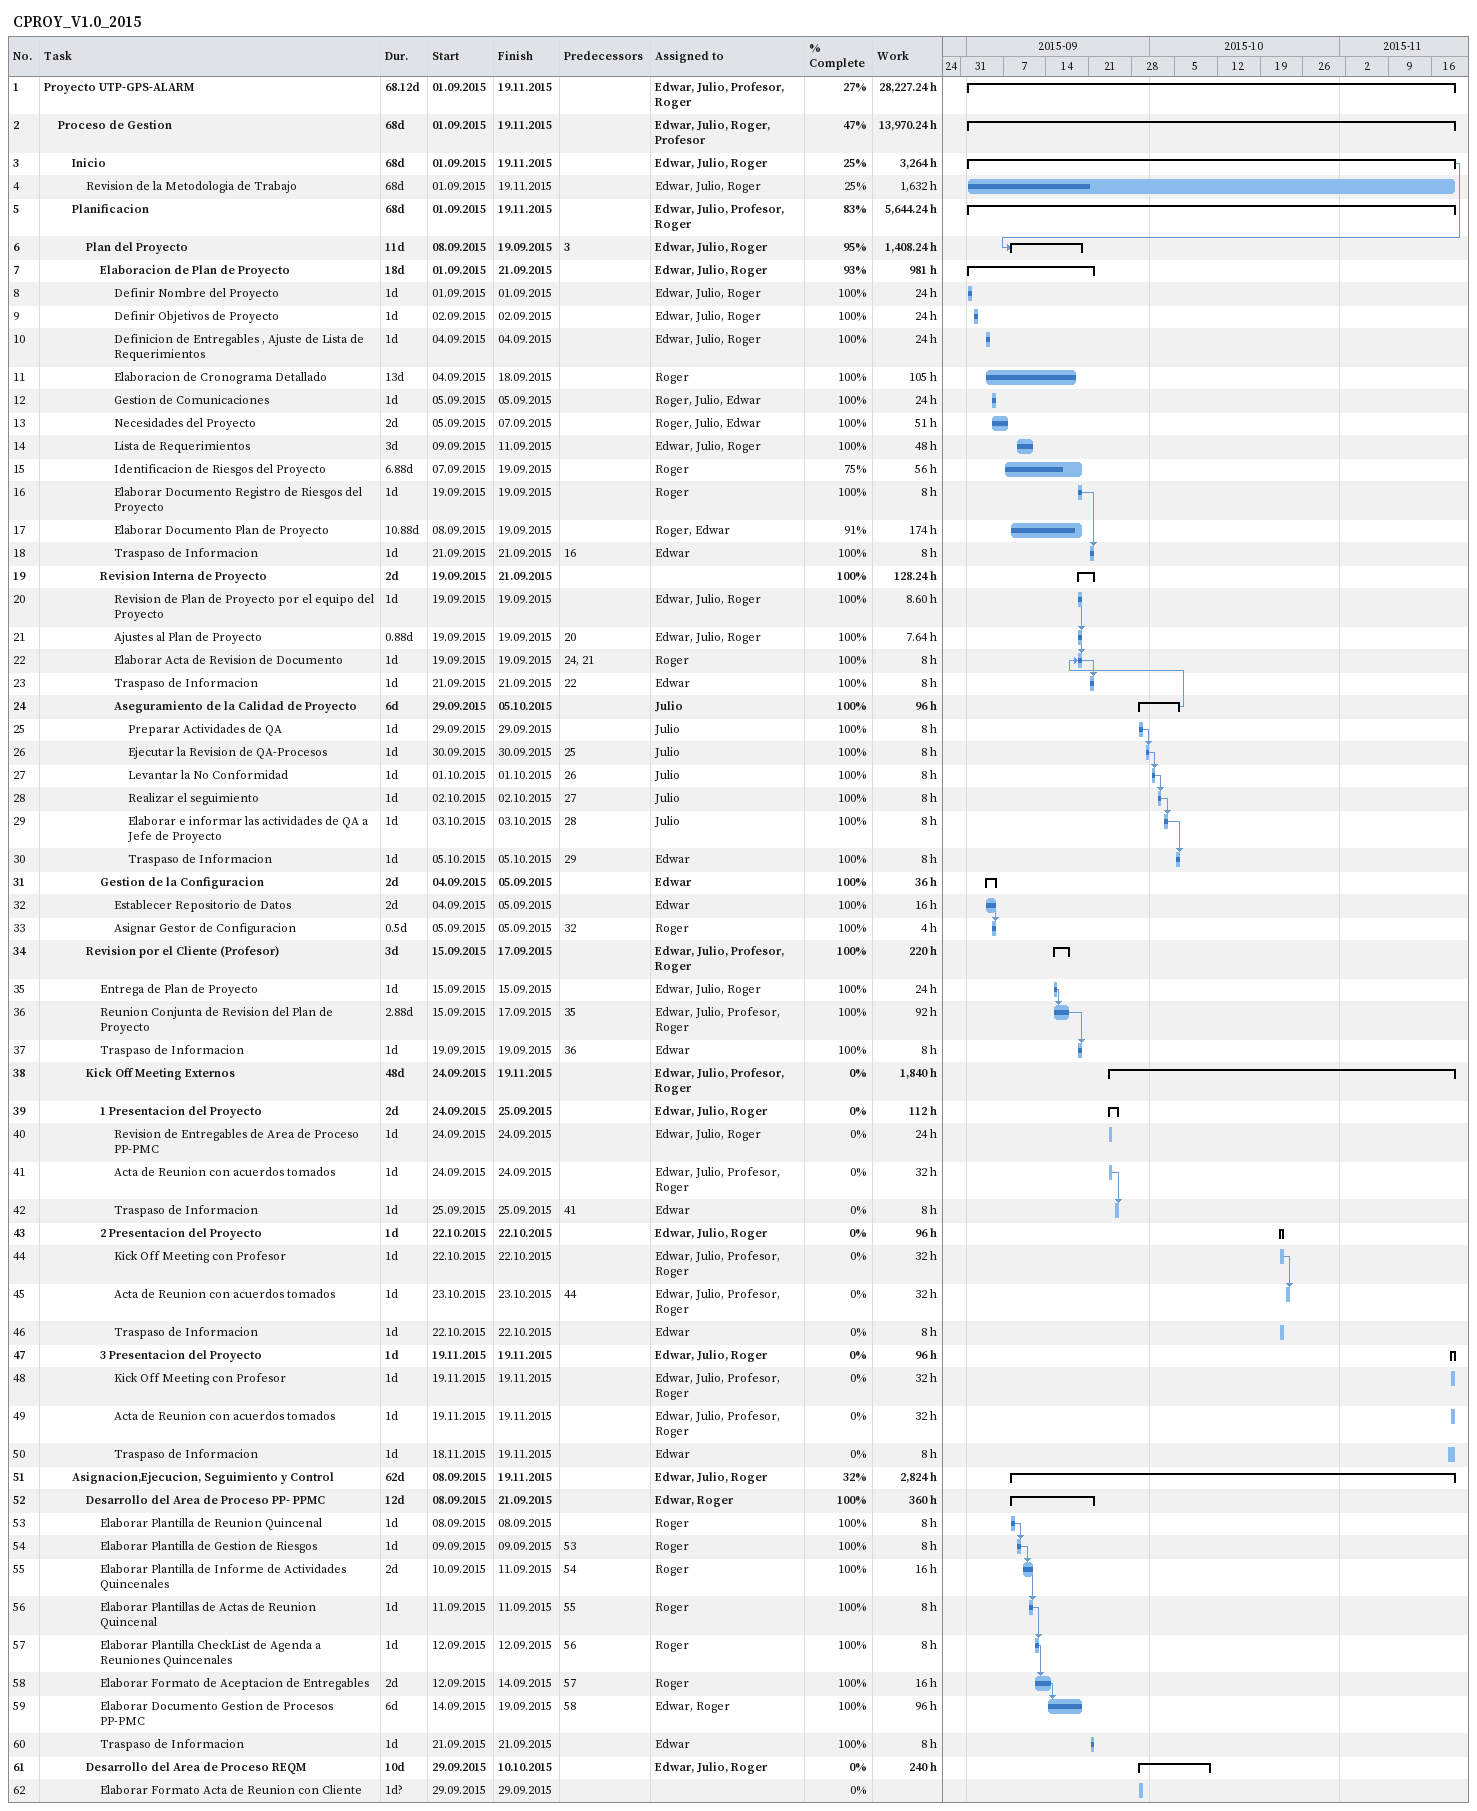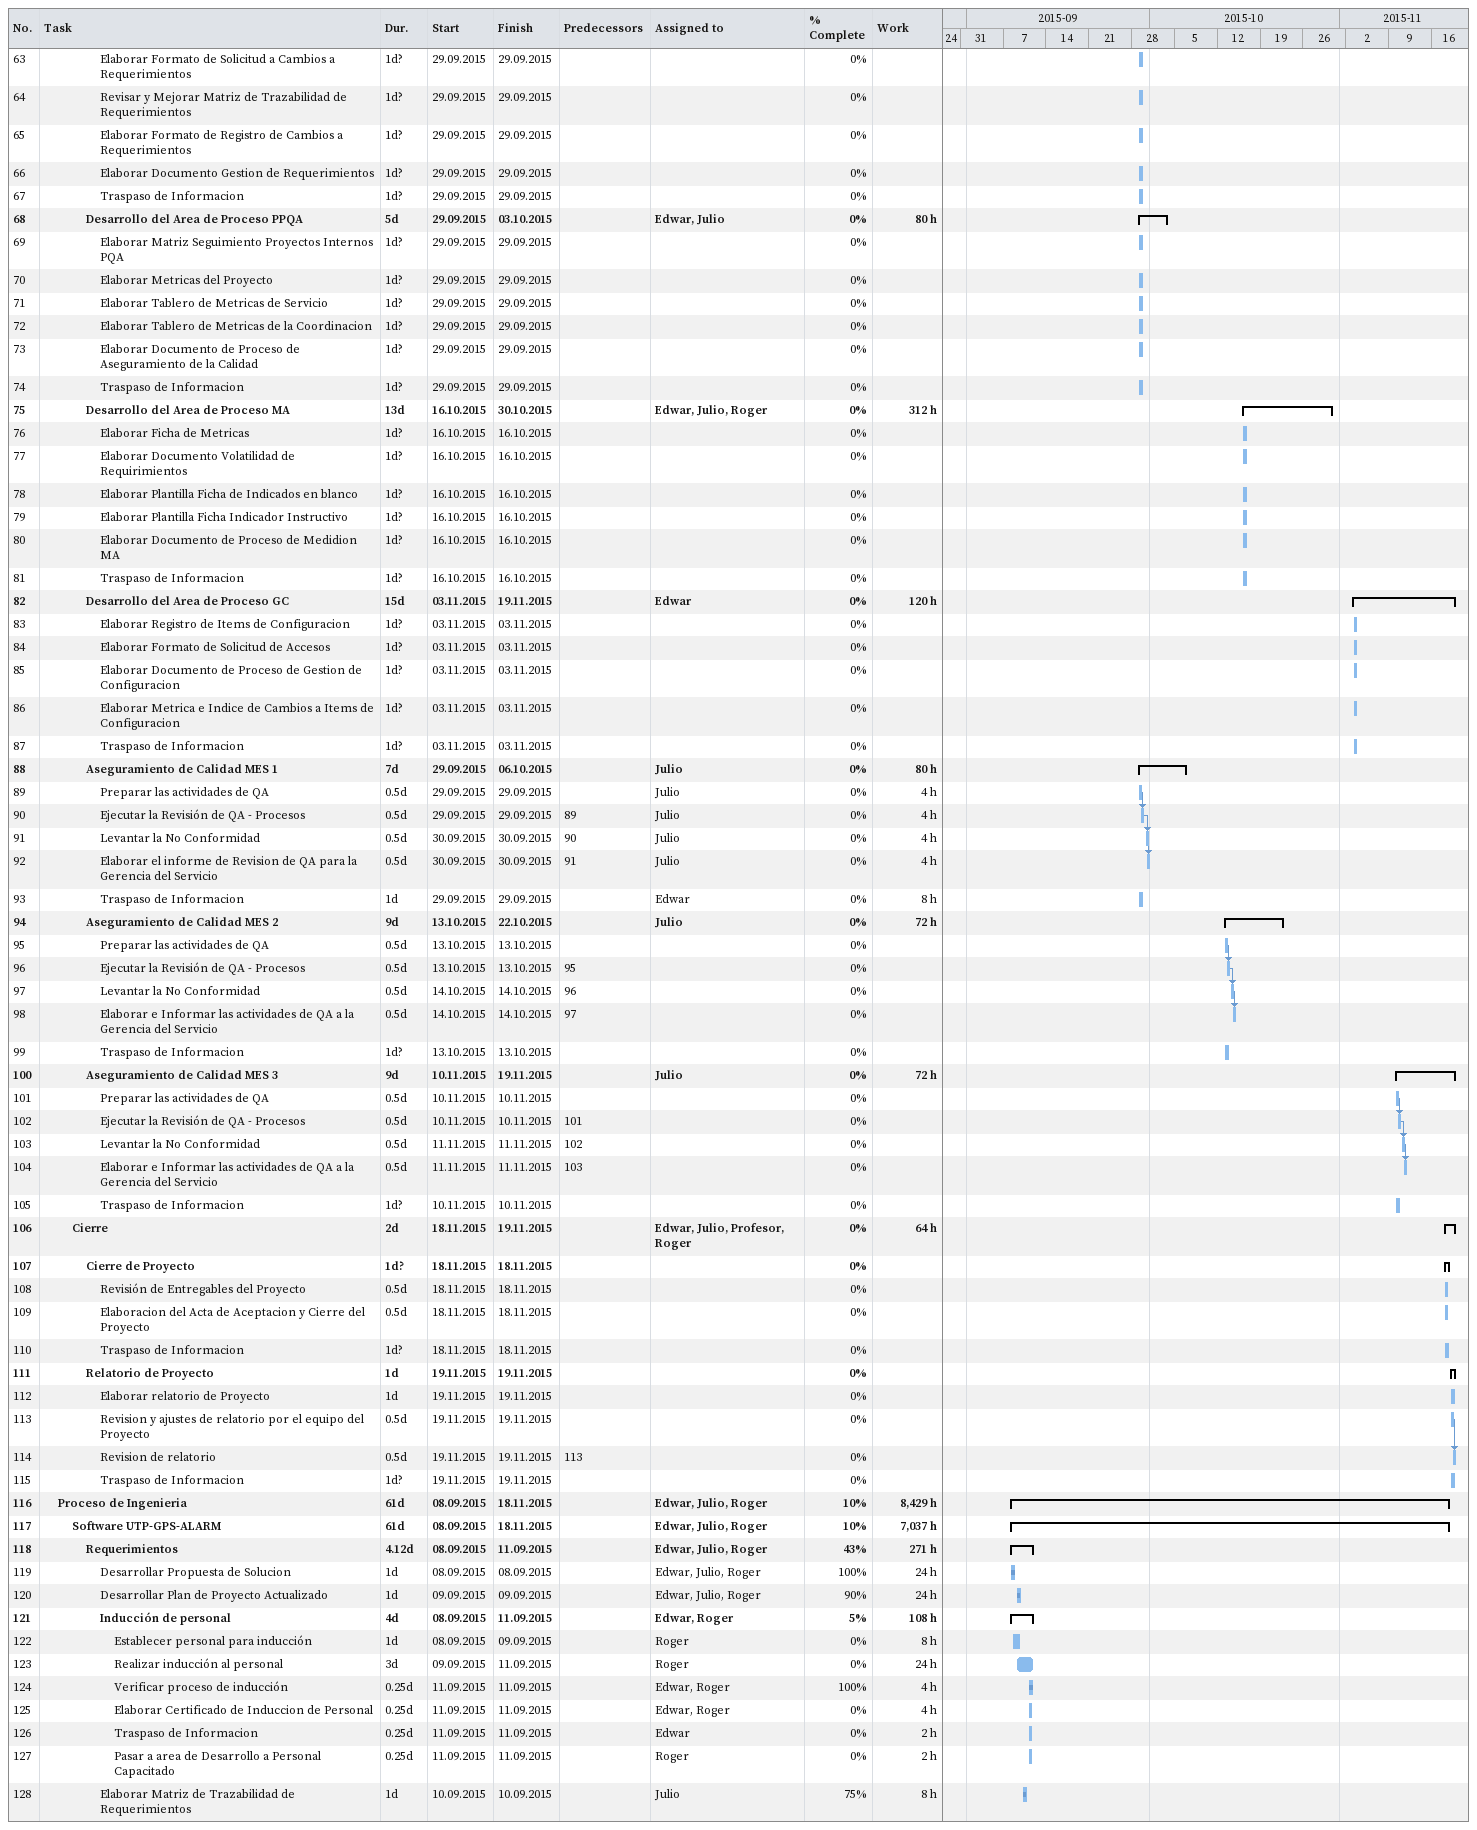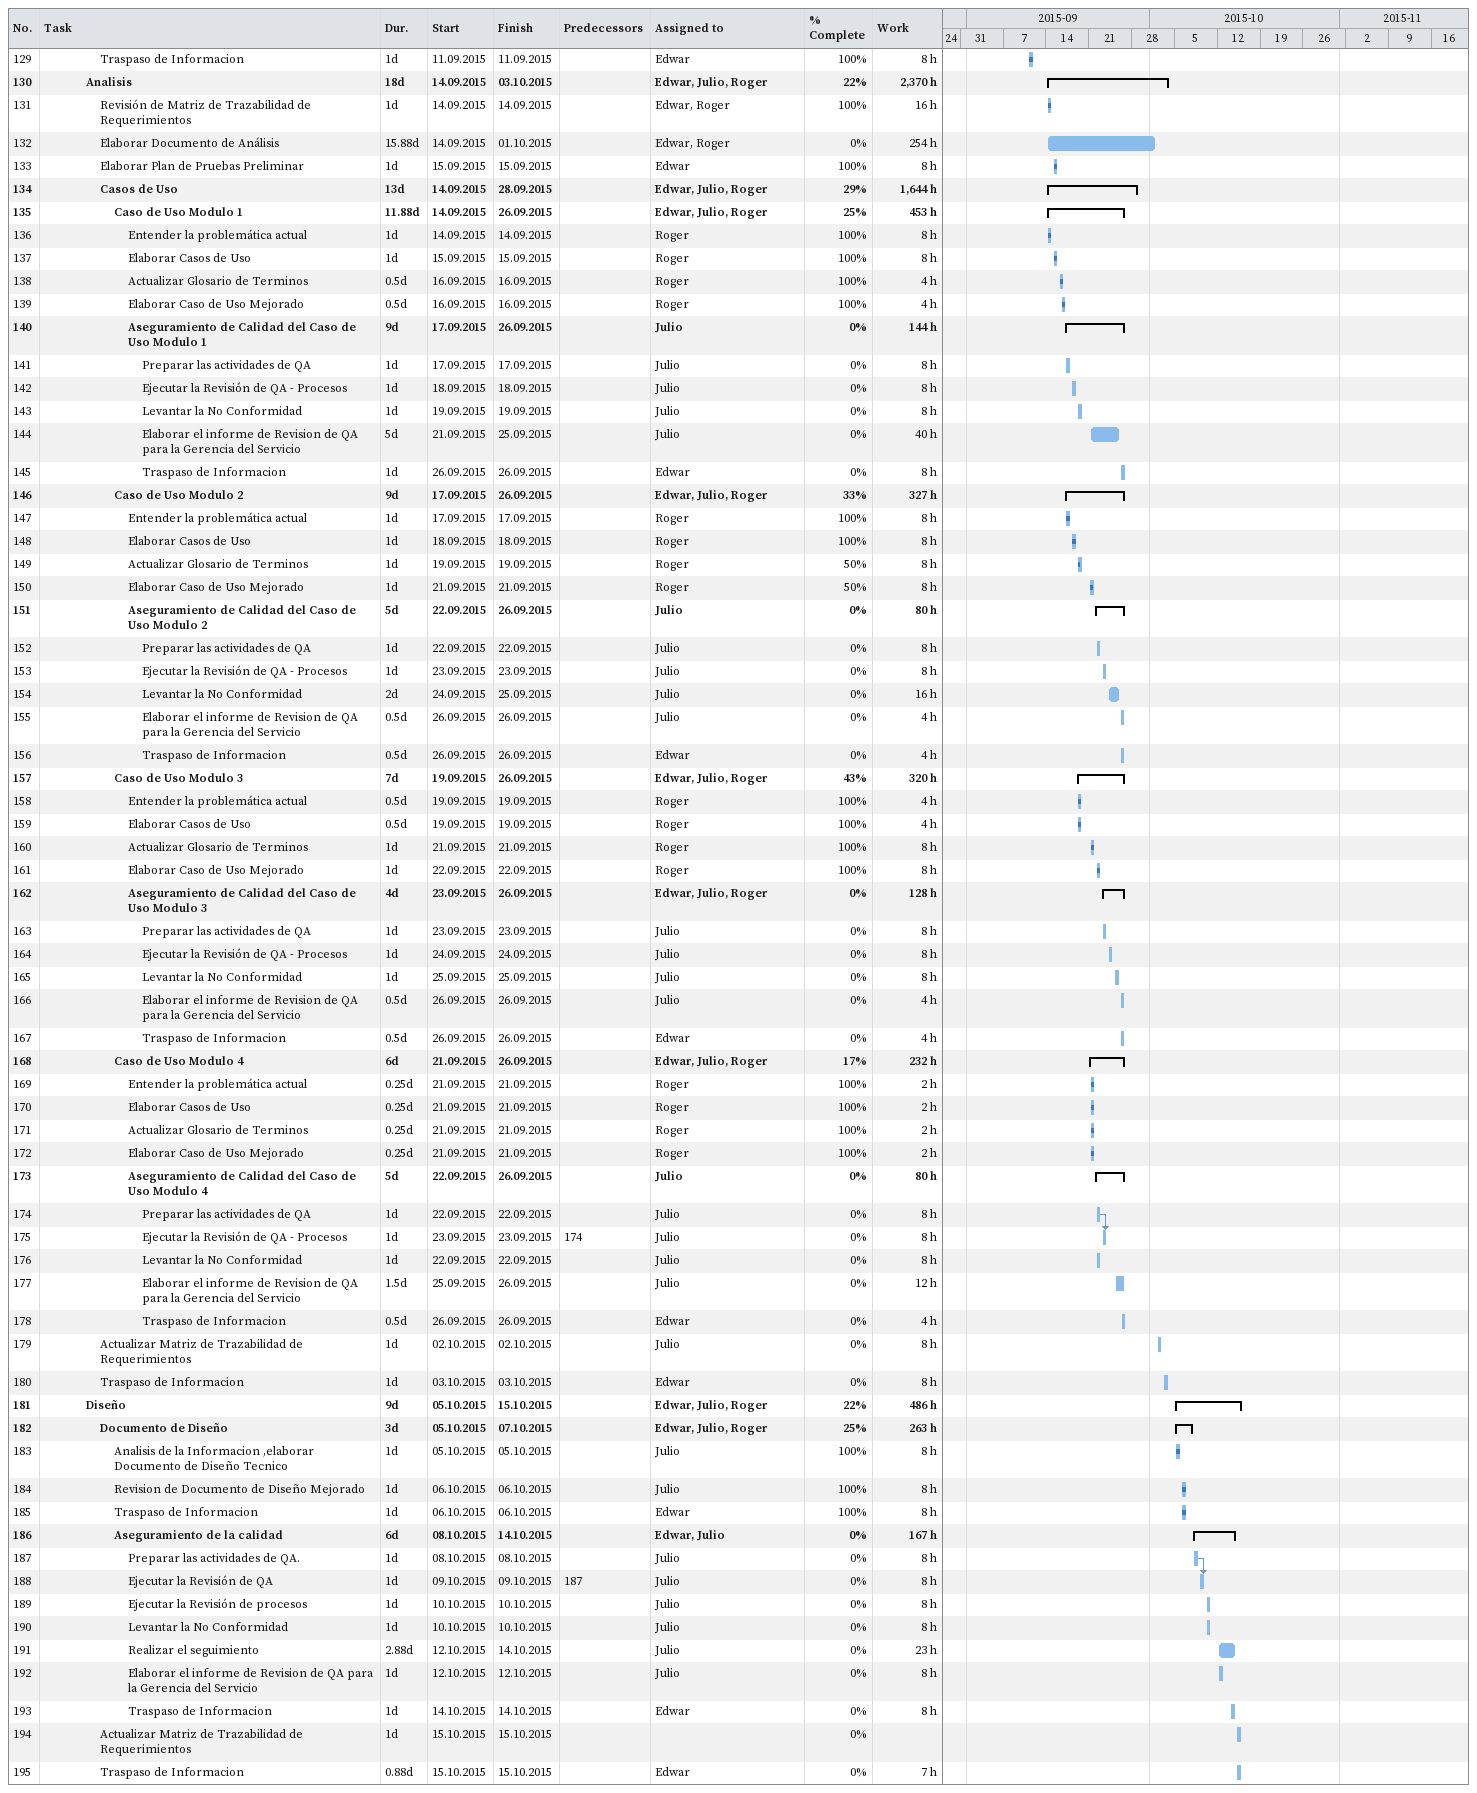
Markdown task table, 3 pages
CPROY_V1.0_2015

| ID | Level | Task | Duration | Start | Finish | Predecessors | Resources | % complete | Work (h) |
|---|---|---|---|---|---|---|---|---|---|
| 1 | 1 | **Proyecto UTP-GPS-ALARM** | 68.12d | 2015-09-01 | 2015-11-19 |  | Edwar, Julio, Profesor, Roger | 27 | 28227.24 |
| 2 | 2 | **Proceso de Gestion** | 68d | 2015-09-01 | 2015-11-19 |  | Edwar, Julio, Roger, Profesor | 47 | 13970.24 |
| 3 | 3 | **Inicio** | 68d | 2015-09-01 | 2015-11-19 |  | Edwar, Julio, Roger | 25 | 3264 |
| 4 | 4 | Revision de la Metodologia de Trabajo | 68d | 2015-09-01 | 2015-11-19 |  | Edwar, Julio, Roger | 25 | 1632 |
| 5 | 3 | **Planificacion** | 68d | 2015-09-01 | 2015-11-19 |  | Edwar, Julio, Profesor, Roger | 83 | 5644.24 |
| 6 | 4 | **Plan del Proyecto** | 11d | 2015-09-08 | 2015-09-19 | 3 | Edwar, Julio, Roger | 95 | 1408.24 |
| 7 | 5 | **Elaboracion de Plan de Proyecto** | 18d | 2015-09-01 | 2015-09-21 |  | Edwar, Julio, Roger | 93 | 981 |
| 8 | 6 | Definir Nombre del Proyecto | 1d | 2015-09-01 | 2015-09-01 |  | Edwar, Julio, Roger | 100 | 24 |
| 9 | 6 | Definir Objetivos de Proyecto | 1d | 2015-09-02 | 2015-09-02 |  | Edwar, Julio, Roger | 100 | 24 |
| 10 | 6 | Definicion de Entregables , Ajuste de Lista de Requerimientos | 1d | 2015-09-04 | 2015-09-04 |  | Edwar, Julio, Roger | 100 | 24 |
| 11 | 6 | Elaboracion de Cronograma Detallado | 13d | 2015-09-04 | 2015-09-18 |  | Roger | 100 | 105 |
| 12 | 6 | Gestion de Comunicaciones | 1d | 2015-09-05 | 2015-09-05 |  | Roger, Julio, Edwar | 100 | 24 |
| 13 | 6 | Necesidades del Proyecto | 2d | 2015-09-05 | 2015-09-07 |  | Roger, Julio, Edwar | 100 | 51 |
| 14 | 6 | Lista de Requerimientos | 3d | 2015-09-09 | 2015-09-11 |  | Edwar, Julio, Roger | 100 | 48 |
| 15 | 6 | Identificacion de Riesgos del Proyecto | 6.88d | 2015-09-07 | 2015-09-19 |  | Roger | 75 | 56 |
| 16 | 6 | Elaborar Documento Registro de Riesgos del Proyecto | 1d | 2015-09-19 | 2015-09-19 |  | Roger | 100 | 8 |
| 17 | 6 | Elaborar Documento Plan de Proyecto | 10.88d | 2015-09-08 | 2015-09-19 |  | Roger, Edwar | 91 | 174 |
| 18 | 6 | Traspaso de Informacion | 1d | 2015-09-21 | 2015-09-21 | 16 | Edwar | 100 | 8 |
| 19 | 5 | **Revision Interna de Proyecto** | 2d | 2015-09-19 | 2015-09-21 |  |  | 100 | 128.24 |
| 20 | 6 | Revision de Plan de Proyecto por el equipo del Proyecto | 1d | 2015-09-19 | 2015-09-19 |  | Edwar, Julio, Roger | 100 | 8.60 |
| 21 | 6 | Ajustes al Plan de Proyecto | 0.88d | 2015-09-19 | 2015-09-19 | 20 | Edwar, Julio, Roger | 100 | 7.64 |
| 22 | 6 | Elaborar Acta de Revision de Documento | 1d | 2015-09-19 | 2015-09-19 | 24, 21 | Roger | 100 | 8 |
| 23 | 6 | Traspaso de Informacion | 1d | 2015-09-21 | 2015-09-21 | 22 | Edwar | 100 | 8 |
| 24 | 6 | **Aseguramiento de la Calidad de Proyecto** | 6d | 2015-09-29 | 2015-10-05 |  | Julio | 100 | 96 |
| 25 | 7 | Preparar Actividades de QA | 1d | 2015-09-29 | 2015-09-29 |  | Julio | 100 | 8 |
| 26 | 7 | Ejecutar la Revision de QA-Procesos | 1d | 2015-09-30 | 2015-09-30 | 25 | Julio | 100 | 8 |
| 27 | 7 | Levantar la No Conformidad | 1d | 2015-10-01 | 2015-10-01 | 26 | Julio | 100 | 8 |
| 28 | 7 | Realizar el seguimiento | 1d | 2015-10-02 | 2015-10-02 | 27 | Julio | 100 | 8 |
| 29 | 7 | Elaborar e informar las actividades de QA a Jefe de Proyecto | 1d | 2015-10-03 | 2015-10-03 | 28 | Julio | 100 | 8 |
| 30 | 7 | Traspaso de Informacion | 1d | 2015-10-05 | 2015-10-05 | 29 | Edwar | 100 | 8 |
| 31 | 5 | **Gestion de la Configuracion** | 2d | 2015-09-04 | 2015-09-05 |  | Edwar | 100 | 36 |
| 32 | 6 | Establecer Repositorio de Datos | 2d | 2015-09-04 | 2015-09-05 |  | Edwar | 100 | 16 |
| 33 | 6 | Asignar Gestor de Configuracion | 0.5d | 2015-09-05 | 2015-09-05 | 32 | Roger | 100 | 4 |
| 34 | 4 | **Revision por el Cliente (Profesor)** | 3d | 2015-09-15 | 2015-09-17 |  | Edwar, Julio, Profesor, Roger | 100 | 220 |
| 35 | 5 | Entrega de Plan de Proyecto | 1d | 2015-09-15 | 2015-09-15 |  | Edwar, Julio, Roger | 100 | 24 |
| 36 | 5 | Reunion Conjunta de Revision del Plan de Proyecto | 2.88d | 2015-09-15 | 2015-09-17 | 35 | Edwar, Julio, Profesor, Roger | 100 | 92 |
| 37 | 5 | Traspaso de Informacion | 1d | 2015-09-19 | 2015-09-19 | 36 | Edwar | 100 | 8 |
| 38 | 4 | **Kick Off Meeting Externos** | 48d | 2015-09-24 | 2015-11-19 |  | Edwar, Julio, Profesor, Roger | 0 | 1840 |
| 39 | 5 | **1 Presentacion del Proyecto** | 2d | 2015-09-24 | 2015-09-25 |  | Edwar, Julio, Roger | 0 | 112 |
| 40 | 6 | Revision de Entregables de Area de Proceso PP-PMC | 1d | 2015-09-24 | 2015-09-24 |  | Edwar, Julio, Roger | 0 | 24 |
| 41 | 6 | Acta de Reunion con acuerdos tomados | 1d | 2015-09-24 | 2015-09-24 |  | Edwar, Julio, Profesor, Roger | 0 | 32 |
| 42 | 6 | Traspaso de Informacion | 1d | 2015-09-25 | 2015-09-25 | 41 | Edwar | 0 | 8 |
| 43 | 5 | **2 Presentacion del Proyecto** | 1d | 2015-10-22 | 2015-10-22 |  | Edwar, Julio, Roger | 0 | 96 |
| 44 | 6 | Kick Off Meeting con Profesor | 1d | 2015-10-22 | 2015-10-22 |  | Edwar, Julio, Profesor, Roger | 0 | 32 |
| 45 | 6 | Acta de Reunion con acuerdos tomados | 1d | 2015-10-23 | 2015-10-23 | 44 | Edwar, Julio, Profesor, Roger | 0 | 32 |
| 46 | 6 | Traspaso de Informacion | 1d | 2015-10-22 | 2015-10-22 |  | Edwar | 0 | 8 |
| 47 | 5 | **3 Presentacion del Proyecto** | 1d | 2015-11-19 | 2015-11-19 |  | Edwar, Julio, Roger | 0 | 96 |
| 48 | 6 | Kick Off Meeting con Profesor | 1d | 2015-11-19 | 2015-11-19 |  | Edwar, Julio, Profesor, Roger | 0 | 32 |
| 49 | 6 | Acta de Reunion con acuerdos tomados | 1d | 2015-11-19 | 2015-11-19 |  | Edwar, Julio, Profesor, Roger | 0 | 32 |
| 50 | 6 | Traspaso de Informacion | 1d | 2015-11-18 | 2015-11-19 |  | Edwar | 0 | 8 |
| 51 | 3 | **Asignacion,Ejecucion, Seguimiento y Control** | 62d | 2015-09-08 | 2015-11-19 |  | Edwar, Julio, Roger | 32 | 2824 |
| 52 | 4 | **Desarrollo del Area de Proceso PP- PPMC** | 12d | 2015-09-08 | 2015-09-21 |  | Edwar, Roger | 100 | 360 |
| 53 | 5 | Elaborar Plantilla de Reunion Quincenal | 1d | 2015-09-08 | 2015-09-08 |  | Roger | 100 | 8 |
| 54 | 5 | Elaborar Plantilla de Gestion de Riesgos | 1d | 2015-09-09 | 2015-09-09 | 53 | Roger | 100 | 8 |
| 55 | 5 | Elaborar Plantilla de Informe de Actividades Quincenales | 2d | 2015-09-10 | 2015-09-11 | 54 | Roger | 100 | 16 |
| 56 | 5 | Elaborar Plantillas de Actas de Reunion Quincenal | 1d | 2015-09-11 | 2015-09-11 | 55 | Roger | 100 | 8 |
| 57 | 5 | Elaborar Plantilla CheckList de Agenda a Reuniones Quincenales | 1d | 2015-09-12 | 2015-09-12 | 56 | Roger | 100 | 8 |
| 58 | 5 | Elaborar Formato de Aceptacion de Entregables | 2d | 2015-09-12 | 2015-09-14 | 57 | Roger | 100 | 16 |
| 59 | 5 | Elaborar Documento Gestion de Procesos PP-PMC | 6d | 2015-09-14 | 2015-09-19 | 58 | Edwar, Roger | 100 | 96 |
| 60 | 5 | Traspaso de Informacion | 1d | 2015-09-21 | 2015-09-21 |  | Edwar | 100 | 8 |
| 61 | 4 | **Desarrollo del Area de Proceso REQM** | 10d | 2015-09-29 | 2015-10-10 |  | Edwar, Julio, Roger | 0 | 240 |
| 62 | 5 | Elaborar Formato Acta de Reunion con Cliente | 1d? | 2015-09-29 | 2015-09-29 |  |  | 0 |  |
| 63 | 5 | Elaborar Formato de Solicitud a Cambios a Requerimientos | 1d? | 2015-09-29 | 2015-09-29 |  |  | 0 |  |
| 64 | 5 | Revisar y Mejorar Matriz de Trazabilidad de Requerimientos | 1d? | 2015-09-29 | 2015-09-29 |  |  | 0 |  |
| 65 | 5 | Elaborar Formato de Registro de Cambios a Requerimientos | 1d? | 2015-09-29 | 2015-09-29 |  |  | 0 |  |
| 66 | 5 | Elaborar Documento Gestion de Requerimientos | 1d? | 2015-09-29 | 2015-09-29 |  |  | 0 |  |
| 67 | 5 | Traspaso de Informacion | 1d? | 2015-09-29 | 2015-09-29 |  |  | 0 |  |
| 68 | 4 | **Desarrollo del Area de Proceso PPQA** | 5d | 2015-09-29 | 2015-10-03 |  | Edwar, Julio | 0 | 80 |
| 69 | 5 | Elaborar Matriz Seguimiento Proyectos Internos PQA | 1d? | 2015-09-29 | 2015-09-29 |  |  | 0 |  |
| 70 | 5 | Elaborar Metricas del Proyecto | 1d? | 2015-09-29 | 2015-09-29 |  |  | 0 |  |
| 71 | 5 | Elaborar Tablero de Metricas de Servicio | 1d? | 2015-09-29 | 2015-09-29 |  |  | 0 |  |
| 72 | 5 | Elaborar Tablero de Metricas de la Coordinacion | 1d? | 2015-09-29 | 2015-09-29 |  |  | 0 |  |
| 73 | 5 | Elaborar Documento de Proceso de Aseguramiento de la Calidad | 1d? | 2015-09-29 | 2015-09-29 |  |  | 0 |  |
| 74 | 5 | Traspaso de Informacion | 1d? | 2015-09-29 | 2015-09-29 |  |  | 0 |  |
| 75 | 4 | **Desarrollo del Area de Proceso MA** | 13d | 2015-10-16 | 2015-10-30 |  | Edwar, Julio, Roger | 0 | 312 |
| 76 | 5 | Elaborar Ficha de Metricas | 1d? | 2015-10-16 | 2015-10-16 |  |  | 0 |  |
| 77 | 5 | Elaborar Documento Volatilidad de Requirimientos | 1d? | 2015-10-16 | 2015-10-16 |  |  | 0 |  |
| 78 | 5 | Elaborar Plantilla Ficha de Indicados en blanco | 1d? | 2015-10-16 | 2015-10-16 |  |  | 0 |  |
| 79 | 5 | Elaborar Plantilla Ficha Indicador Instructivo | 1d? | 2015-10-16 | 2015-10-16 |  |  | 0 |  |
| 80 | 5 | Elaborar Documento de Proceso de Medidion MA | 1d? | 2015-10-16 | 2015-10-16 |  |  | 0 |  |
| 81 | 5 | Traspaso de Informacion | 1d? | 2015-10-16 | 2015-10-16 |  |  | 0 |  |
| 82 | 4 | **Desarrollo del Area de Proceso GC** | 15d | 2015-11-03 | 2015-11-19 |  | Edwar | 0 | 120 |
| 83 | 5 | Elaborar Registro de Items de Configuracion | 1d? | 2015-11-03 | 2015-11-03 |  |  | 0 |  |
| 84 | 5 | Elaborar Formato de Solicitud de Accesos | 1d? | 2015-11-03 | 2015-11-03 |  |  | 0 |  |
| 85 | 5 | Elaborar Documento de Proceso de Gestion de Configuracion | 1d? | 2015-11-03 | 2015-11-03 |  |  | 0 |  |
| 86 | 5 | Elaborar Metrica e Indice de Cambios a Items de Configuracion | 1d? | 2015-11-03 | 2015-11-03 |  |  | 0 |  |
| 87 | 5 | Traspaso de Informacion | 1d? | 2015-11-03 | 2015-11-03 |  |  | 0 |  |
| 88 | 4 | **Aseguramiento de Calidad MES 1** | 7d | 2015-09-29 | 2015-10-06 |  | Julio | 0 | 80 |
| 89 | 5 | Preparar las actividades de QA | 0.5d | 2015-09-29 | 2015-09-29 |  | Julio | 0 | 4 |
| 90 | 5 | Ejecutar la Revisión de QA - Procesos | 0.5d | 2015-09-29 | 2015-09-29 | 89 | Julio | 0 | 4 |
| 91 | 5 | Levantar la No Conformidad | 0.5d | 2015-09-30 | 2015-09-30 | 90 | Julio | 0 | 4 |
| 92 | 5 | Elaborar el informe de Revision de QA para la Gerencia del Servicio | 0.5d | 2015-09-30 | 2015-09-30 | 91 | Julio | 0 | 4 |
| 93 | 5 | Traspaso de Informacion | 1d | 2015-09-29 | 2015-09-29 |  | Edwar | 0 | 8 |
| 94 | 4 | **Aseguramiento de Calidad MES 2** | 9d | 2015-10-13 | 2015-10-22 |  | Julio | 0 | 72 |
| 95 | 5 | Preparar las actividades de QA | 0.5d | 2015-10-13 | 2015-10-13 |  |  | 0 |  |
| 96 | 5 | Ejecutar la Revisión de QA - Procesos | 0.5d | 2015-10-13 | 2015-10-13 | 95 |  | 0 |  |
| 97 | 5 | Levantar la No Conformidad | 0.5d | 2015-10-14 | 2015-10-14 | 96 |  | 0 |  |
| 98 | 5 | Elaborar e Informar las actividades de QA a la Gerencia del Servicio | 0.5d | 2015-10-14 | 2015-10-14 | 97 |  | 0 |  |
| 99 | 5 | Traspaso de Informacion | 1d? | 2015-10-13 | 2015-10-13 |  |  | 0 |  |
| 100 | 4 | **Aseguramiento de Calidad MES 3** | 9d | 2015-11-10 | 2015-11-19 |  | Julio | 0 | 72 |
| 101 | 5 | Preparar las actividades de QA | 0.5d | 2015-11-10 | 2015-11-10 |  |  | 0 |  |
| 102 | 5 | Ejecutar la Revisión de QA - Procesos | 0.5d | 2015-11-10 | 2015-11-10 | 101 |  | 0 |  |
| 103 | 5 | Levantar la No Conformidad | 0.5d | 2015-11-11 | 2015-11-11 | 102 |  | 0 |  |
| 104 | 5 | Elaborar e Informar las actividades de QA a la Gerencia del Servicio | 0.5d | 2015-11-11 | 2015-11-11 | 103 |  | 0 |  |
| 105 | 5 | Traspaso de Informacion | 1d? | 2015-11-10 | 2015-11-10 |  |  | 0 |  |
| 106 | 3 | **Cierre** | 2d | 2015-11-18 | 2015-11-19 |  | Edwar, Julio, Profesor, Roger | 0 | 64 |
| 107 | 4 | **Cierre de Proyecto** | 1d? | 2015-11-18 | 2015-11-18 |  |  | 0 |  |
| 108 | 5 | Revisión de Entregables del Proyecto | 0.5d | 2015-11-18 | 2015-11-18 |  |  | 0 |  |
| 109 | 5 | Elaboracion del Acta de Aceptacion y Cierre del Proyecto | 0.5d | 2015-11-18 | 2015-11-18 |  |  | 0 |  |
| 110 | 5 | Traspaso de Informacion | 1d? | 2015-11-18 | 2015-11-18 |  |  | 0 |  |
| 111 | 4 | **Relatorio de Proyecto** | 1d | 2015-11-19 | 2015-11-19 |  |  | 0 |  |
| 112 | 5 | Elaborar relatorio de Proyecto | 1d | 2015-11-19 | 2015-11-19 |  |  | 0 |  |
| 113 | 5 | Revision y ajustes de relatorio por el equipo del Proyecto | 0.5d | 2015-11-19 | 2015-11-19 |  |  | 0 |  |
| 114 | 5 | Revision de relatorio | 0.5d | 2015-11-19 | 2015-11-19 | 113 |  | 0 |  |
| 115 | 5 | Traspaso de Informacion | 1d? | 2015-11-19 | 2015-11-19 |  |  | 0 |  |
| 116 | 2 | **Proceso de Ingenieria** | 61d | 2015-09-08 | 2015-11-18 |  | Edwar, Julio, Roger | 10 | 8429 |
| 117 | 3 | **Software UTP-GPS-ALARM** | 61d | 2015-09-08 | 2015-11-18 |  | Edwar, Julio, Roger | 10 | 7037 |
| 118 | 4 | **Requerimientos** | 4.12d | 2015-09-08 | 2015-09-11 |  | Edwar, Julio, Roger | 43 | 271 |
| 119 | 5 | Desarrollar Propuesta de Solucion | 1d | 2015-09-08 | 2015-09-08 |  | Edwar, Julio, Roger | 100 | 24 |
| 120 | 5 | Desarrollar Plan de Proyecto Actualizado | 1d | 2015-09-09 | 2015-09-09 |  | Edwar, Julio, Roger | 90 | 24 |
| 121 | 5 | **Inducción de personal** | 4d | 2015-09-08 | 2015-09-11 |  | Edwar, Roger | 5 | 108 |
| 122 | 6 | Establecer personal para inducción | 1d | 2015-09-08 | 2015-09-09 |  | Roger | 0 | 8 |
| 123 | 6 | Realizar inducción al personal | 3d | 2015-09-09 | 2015-09-11 |  | Roger | 0 | 24 |
| 124 | 6 | Verificar proceso de inducción | 0.25d | 2015-09-11 | 2015-09-11 |  | Edwar, Roger | 100 | 4 |
| 125 | 6 | Elaborar Certificado de Induccion de Personal | 0.25d | 2015-09-11 | 2015-09-11 |  | Edwar, Roger | 0 | 4 |
| 126 | 6 | Traspaso de Informacion | 0.25d | 2015-09-11 | 2015-09-11 |  | Edwar | 0 | 2 |
| 127 | 6 | Pasar a area de Desarrollo a Personal Capacitado | 0.25d | 2015-09-11 | 2015-09-11 |  | Roger | 0 | 2 |
| 128 | 5 | Elaborar Matriz de Trazabilidad de Requerimientos | 1d | 2015-09-10 | 2015-09-10 |  | Julio | 75 | 8 |
| 129 | 5 | Traspaso de Informacion | 1d | 2015-09-11 | 2015-09-11 |  | Edwar | 100 | 8 |
| 130 | 4 | **Analisis** | 18d | 2015-09-14 | 2015-10-03 |  | Edwar, Julio, Roger | 22 | 2370 |
| 131 | 5 | Revisión de Matriz de Trazabilidad de Requerimientos | 1d | 2015-09-14 | 2015-09-14 |  | Edwar, Roger | 100 | 16 |
| 132 | 5 | Elaborar Documento de Análisis | 15.88d | 2015-09-14 | 2015-10-01 |  | Edwar, Roger | 0 | 254 |
| 133 | 5 | Elaborar Plan de Pruebas Preliminar | 1d | 2015-09-15 | 2015-09-15 |  | Edwar | 100 | 8 |
| 134 | 5 | **Casos de Uso** | 13d | 2015-09-14 | 2015-09-28 |  | Edwar, Julio, Roger | 29 | 1644 |
| 135 | 6 | **Caso de Uso Modulo 1** | 11.88d | 2015-09-14 | 2015-09-26 |  | Edwar, Julio, Roger | 25 | 453 |
| 136 | 7 | Entender la problemática actual | 1d | 2015-09-14 | 2015-09-14 |  | Roger | 100 | 8 |
| 137 | 7 | Elaborar Casos de Uso | 1d | 2015-09-15 | 2015-09-15 |  | Roger | 100 | 8 |
| 138 | 7 | Actualizar Glosario de Terminos | 0.5d | 2015-09-16 | 2015-09-16 |  | Roger | 100 | 4 |
| 139 | 7 | Elaborar Caso de Uso Mejorado | 0.5d | 2015-09-16 | 2015-09-16 |  | Roger | 100 | 4 |
| 140 | 7 | **Aseguramiento de Calidad del Caso de Uso Modulo 1** | 9d | 2015-09-17 | 2015-09-26 |  | Julio | 0 | 144 |
| 141 | 8 | Preparar las actividades de QA | 1d | 2015-09-17 | 2015-09-17 |  | Julio | 0 | 8 |
| 142 | 8 | Ejecutar la Revisión de QA - Procesos | 1d | 2015-09-18 | 2015-09-18 |  | Julio | 0 | 8 |
| 143 | 8 | Levantar la No Conformidad | 1d | 2015-09-19 | 2015-09-19 |  | Julio | 0 | 8 |
| 144 | 8 | Elaborar el informe de Revision de QA para la Gerencia del Servicio | 5d | 2015-09-21 | 2015-09-25 |  | Julio | 0 | 40 |
| 145 | 8 | Traspaso de Informacion | 1d | 2015-09-26 | 2015-09-26 |  | Edwar | 0 | 8 |
| 146 | 6 | **Caso de Uso Modulo 2** | 9d | 2015-09-17 | 2015-09-26 |  | Edwar, Julio, Roger | 33 | 327 |
| 147 | 7 | Entender la problemática actual | 1d | 2015-09-17 | 2015-09-17 |  | Roger | 100 | 8 |
| 148 | 7 | Elaborar Casos de Uso | 1d | 2015-09-18 | 2015-09-18 |  | Roger | 100 | 8 |
| 149 | 7 | Actualizar Glosario de Terminos | 1d | 2015-09-19 | 2015-09-19 |  | Roger | 50 | 8 |
| 150 | 7 | Elaborar Caso de Uso Mejorado | 1d | 2015-09-21 | 2015-09-21 |  | Roger | 50 | 8 |
| 151 | 7 | **Aseguramiento de Calidad del Caso de Uso Modulo 2** | 5d | 2015-09-22 | 2015-09-26 |  | Julio | 0 | 80 |
| 152 | 8 | Preparar las actividades de QA | 1d | 2015-09-22 | 2015-09-22 |  | Julio | 0 | 8 |
| 153 | 8 | Ejecutar la Revisión de QA - Procesos | 1d | 2015-09-23 | 2015-09-23 |  | Julio | 0 | 8 |
| 154 | 8 | Levantar la No Conformidad | 2d | 2015-09-24 | 2015-09-25 |  | Julio | 0 | 16 |
| 155 | 8 | Elaborar el informe de Revision de QA para la Gerencia del Servicio | 0.5d | 2015-09-26 | 2015-09-26 |  | Julio | 0 | 4 |
| 156 | 8 | Traspaso de Informacion | 0.5d | 2015-09-26 | 2015-09-26 |  | Edwar | 0 | 4 |
| 157 | 6 | **Caso de Uso Modulo 3** | 7d | 2015-09-19 | 2015-09-26 |  | Edwar, Julio, Roger | 43 | 320 |
| 158 | 7 | Entender la problemática actual | 0.5d | 2015-09-19 | 2015-09-19 |  | Roger | 100 | 4 |
| 159 | 7 | Elaborar Casos de Uso | 0.5d | 2015-09-19 | 2015-09-19 |  | Roger | 100 | 4 |
| 160 | 7 | Actualizar Glosario de Terminos | 1d | 2015-09-21 | 2015-09-21 |  | Roger | 100 | 8 |
| 161 | 7 | Elaborar Caso de Uso Mejorado | 1d | 2015-09-22 | 2015-09-22 |  | Roger | 100 | 8 |
| 162 | 7 | **Aseguramiento de Calidad del Caso de Uso Modulo 3** | 4d | 2015-09-23 | 2015-09-26 |  | Edwar, Julio, Roger | 0 | 128 |
| 163 | 8 | Preparar las actividades de QA | 1d | 2015-09-23 | 2015-09-23 |  | Julio | 0 | 8 |
| 164 | 8 | Ejecutar la Revisión de QA - Procesos | 1d | 2015-09-24 | 2015-09-24 |  | Julio | 0 | 8 |
| 165 | 8 | Levantar la No Conformidad | 1d | 2015-09-25 | 2015-09-25 |  | Julio | 0 | 8 |
| 166 | 8 | Elaborar el informe de Revision de QA para la Gerencia del Servicio | 0.5d | 2015-09-26 | 2015-09-26 |  | Julio | 0 | 4 |
| 167 | 8 | Traspaso de Informacion | 0.5d | 2015-09-26 | 2015-09-26 |  | Edwar | 0 | 4 |
| 168 | 6 | **Caso de Uso Modulo 4** | 6d | 2015-09-21 | 2015-09-26 |  | Edwar, Julio, Roger | 17 | 232 |
| 169 | 7 | Entender la problemática actual | 0.25d | 2015-09-21 | 2015-09-21 |  | Roger | 100 | 2 |
| 170 | 7 | Elaborar Casos de Uso | 0.25d | 2015-09-21 | 2015-09-21 |  | Roger | 100 | 2 |
| 171 | 7 | Actualizar Glosario de Terminos | 0.25d | 2015-09-21 | 2015-09-21 |  | Roger | 100 | 2 |
| 172 | 7 | Elaborar Caso de Uso Mejorado | 0.25d | 2015-09-21 | 2015-09-21 |  | Roger | 100 | 2 |
| 173 | 7 | **Aseguramiento de Calidad del Caso de Uso Modulo 4** | 5d | 2015-09-22 | 2015-09-26 |  | Julio | 0 | 80 |
| 174 | 8 | Preparar las actividades de QA | 1d | 2015-09-22 | 2015-09-22 |  | Julio | 0 | 8 |
| 175 | 8 | Ejecutar la Revisión de QA - Procesos | 1d | 2015-09-23 | 2015-09-23 | 174 | Julio | 0 | 8 |
| 176 | 8 | Levantar la No Conformidad | 1d | 2015-09-22 | 2015-09-22 |  | Julio | 0 | 8 |
| 177 | 8 | Elaborar el informe de Revision de QA para la Gerencia del Servicio | 1.5d | 2015-09-25 | 2015-09-26 |  | Julio | 0 | 12 |
| 178 | 8 | Traspaso de Informacion | 0.5d | 2015-09-26 | 2015-09-26 |  | Edwar | 0 | 4 |
| 179 | 5 | Actualizar Matriz de Trazabilidad de Requerimientos | 1d | 2015-10-02 | 2015-10-02 |  | Julio | 0 | 8 |
| 180 | 5 | Traspaso de Informacion | 1d | 2015-10-03 | 2015-10-03 |  | Edwar | 0 | 8 |
| 181 | 4 | **Diseño** | 9d | 2015-10-05 | 2015-10-15 |  | Edwar, Julio, Roger | 22 | 486 |
| 182 | 5 | **Documento de Diseño** | 3d | 2015-10-05 | 2015-10-07 |  | Edwar, Julio, Roger | 25 | 263 |
| 183 | 6 | Analisis de la Informacion ,elaborar Documento de Diseño Tecnico | 1d | 2015-10-05 | 2015-10-05 |  | Julio | 100 | 8 |
| 184 | 6 | Revision de Documento de Diseño Mejorado | 1d | 2015-10-06 | 2015-10-06 |  | Julio | 100 | 8 |
| 185 | 6 | Traspaso de Informacion | 1d | 2015-10-06 | 2015-10-06 |  | Edwar | 100 | 8 |
| 186 | 6 | **Aseguramiento de la calidad** | 6d | 2015-10-08 | 2015-10-14 |  | Edwar, Julio | 0 | 167 |
| 187 | 7 | Preparar las actividades de QA. | 1d | 2015-10-08 | 2015-10-08 |  | Julio | 0 | 8 |
| 188 | 7 | Ejecutar la Revisión de QA | 1d | 2015-10-09 | 2015-10-09 | 187 | Julio | 0 | 8 |
| 189 | 7 | Ejecutar la Revisión de procesos | 1d | 2015-10-10 | 2015-10-10 |  | Julio | 0 | 8 |
| 190 | 7 | Levantar la No Conformidad | 1d | 2015-10-10 | 2015-10-10 |  | Julio | 0 | 8 |
| 191 | 7 | Realizar el seguimiento | 2.88d | 2015-10-12 | 2015-10-14 |  | Julio | 0 | 23 |
| 192 | 7 | Elaborar el informe de Revision de QA para la Gerencia del Servicio | 1d | 2015-10-12 | 2015-10-12 |  | Julio | 0 | 8 |
| 193 | 7 | Traspaso de Informacion | 1d | 2015-10-14 | 2015-10-14 |  | Edwar | 0 | 8 |
| 194 | 5 | Actualizar Matriz de Trazabilidad de Requerimientos | 1d | 2015-10-15 | 2015-10-15 |  |  | 0 |  |
| 195 | 5 | Traspaso de Informacion | 0.88d | 2015-10-15 | 2015-10-15 |  | Edwar | 0 | 7 |
